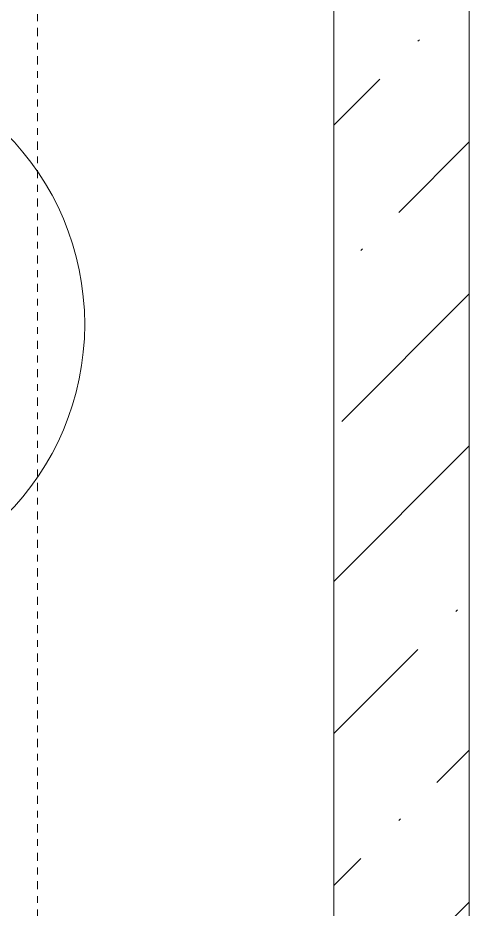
# Model space of a CAD drawing. Header units: millimetres. Extents: x -174154 to -170572, y -111302 to -109817.
# Drawn here: x -173976.94 to -173970.28, y -110612.57 to -110599.41 of the extents above; entities that cross this region are included whole.
import ezdxf

# ---------------------------------------------------------------- set-up
doc = ezdxf.new("R2010")
doc.units = ezdxf.units.MM
doc.linetypes.add('ACAD_ISO02W100', pattern=[15, 12, -3])
doc.linetypes.add('ADSK_Линия сетки', pattern=[21, 12, -3, 3, -3])
for name, color, linetype, lineweight in [('!Подложка', 252, 'ACAD_ISO02W100', 25), ('Марки помещений', 7, 'Continuous', 18), ('Оси', 7, 'Continuous', 9), ('Стены разрез', 7, 'Continuous', 40)]:
    doc.layers.add(name, color=color, linetype=linetype, lineweight=lineweight)

# ---------------------------------------------------------------- blocks, each defined once
blk = doc.blocks.new('ADSK_Марка_Помещение_2_ГОСТ21-501-2011 - Имя и Категория-86712-В_АР_ПЭ_02 Этаж')
at = {"layer": 'Марки помещений'}
blk.add_circle((1.928857696959173e-16, -1.244575859722303e-16), 4.000000000000004, dxfattribs=at)
blk = doc.blocks.new('A$C02fe7d8c')
at = {"layer": 'Стены разрез', "lineweight": 20, "true_color": 0x636466}
h = blk.add_hatch(dxfattribs=at)
h.set_pattern_fill('FP_4', color=251, style=0, pattern_type=2)
h.set_pattern_definition([(45, (30280.00000000015, 12304.99999999978), (84.1902546884139, 308.6966577151427), [396.875, -79.375, 3.353, -76.02199999999999])])
h.paths.add_polyline_path([(15467.49999999986, 209.9999999999436), (15667.49999999985, 209.9999999999436), (15667.49999999986, 5479.99999999995), (15467.49999999987, 5479.99999999995), (15467.49999999986, 409.9999999999509)])
at = {"layer": 'Оси', "linetype": 'ADSK_Линия сетки'}
blk.add_line((15029.99999999995, 16592.85830273531), (15029.99999999992, -2195.000000000149), dxfattribs=at)
at = {"layer": 'Стены разрез', "color": 251, "lineweight": 20, "true_color": 0x636466}
for p, q in [((15667.49999999987, 429.9999999998581), (15667.49999999988, 5279.999999999952)), ((15467.49999999988, 4795.999999999818), (15467.49999999987, 429.9999999999545))]:
    blk.add_line(p, q, dxfattribs=at)
at = {"layer": 'Марки помещений', "color": 251, "lineweight": 20, "true_color": 0x636466, "xscale": 99.99999999999993, "yscale": 99.99999999999993, "zscale": 99.99999999999993}
blk.add_blockref('ADSK_Марка_Помещение_2_ГОСТ21-501-2011 - Имя и Категория-86712-В_АР_ПЭ_02 Этаж', (14699.56641744446, 2085.002745051801), dxfattribs=at)

msp = doc.modelspace()

# ---------------------------------------------------------------- block references
at = {"layer": '!Подложка', "ltscale": 20, "xscale": 0.01, "yscale": 0.01, "zscale": 0.01}
msp.add_blockref('A$C02fe7d8c', (-174126.9501441634, -110624.7877293258), dxfattribs=at)

doc.saveas('drawing.dxf')
